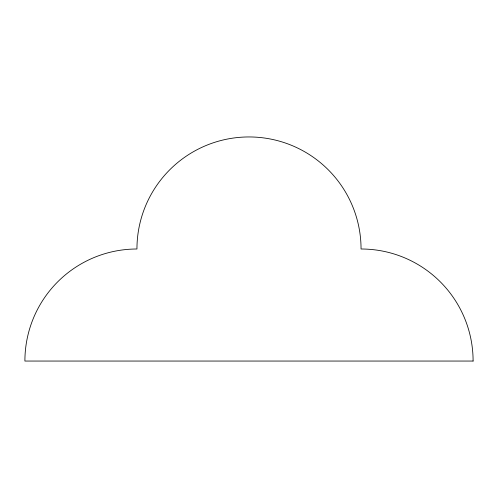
<?xml version="1.0" encoding="UTF-8"?>
<svg xmlns="http://www.w3.org/2000/svg" width="498" height="498" viewBox="0 0 498 498"><rect width="100%" height="100%" fill="white"/><g stroke="black" fill="none" stroke-linecap="round" stroke-linejoin="round"><path stroke-width="0.75" d="M473.1 361.05L24.9 361.05A112.05 112.05 0 0 1 136.95 249A112.05 112.05 0 0 1 249 136.95A112.05 112.05 0 0 1 361.05 249A112.05 112.05 0 0 1 473.1 361.05"/></g></svg>
